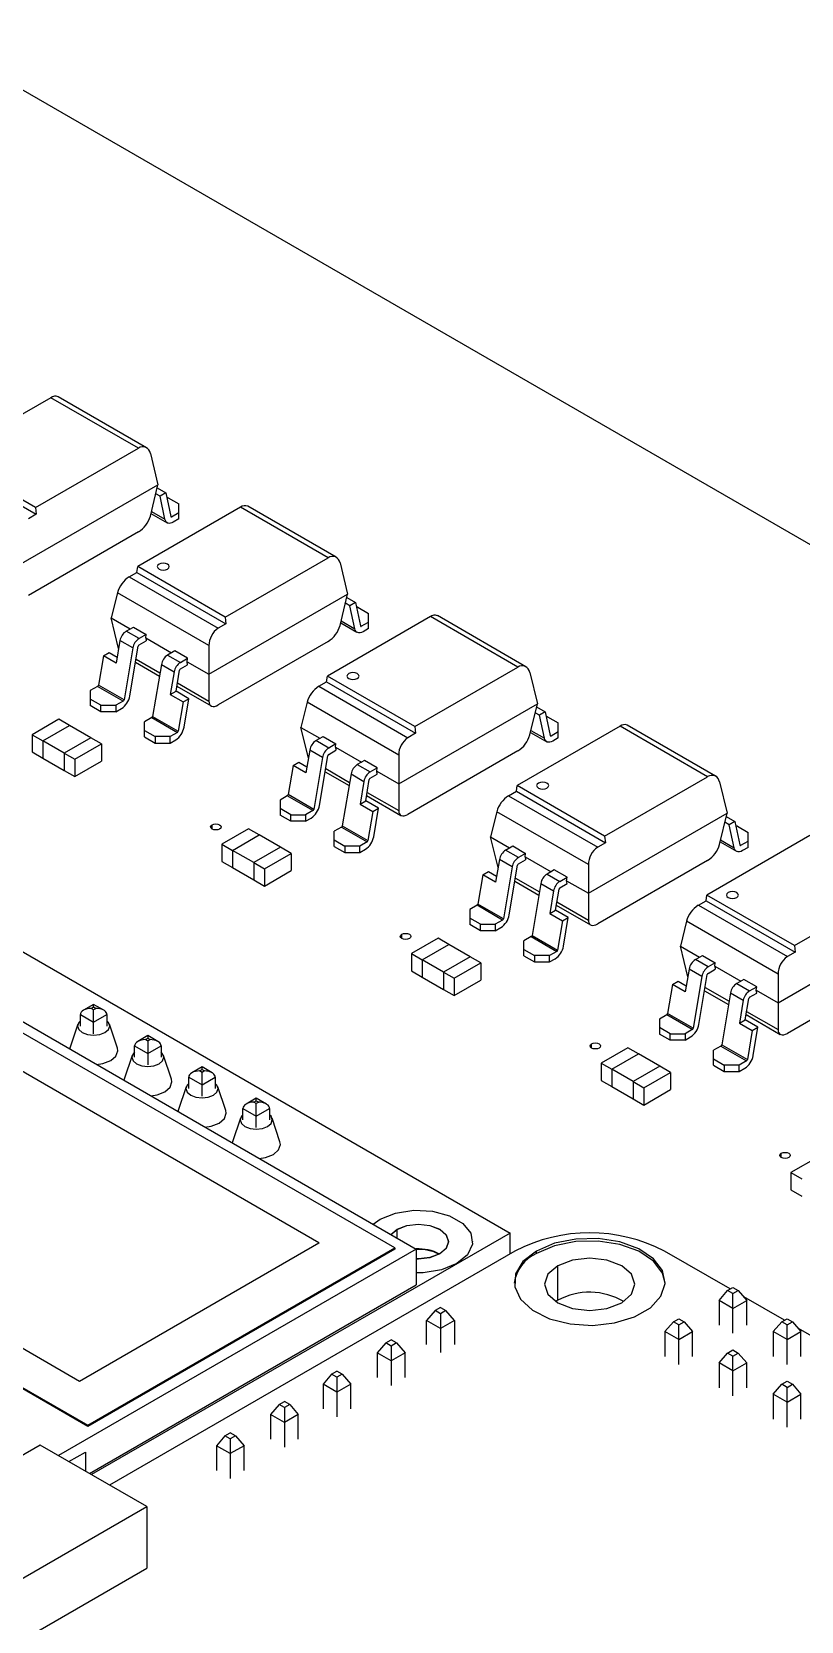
# Model space of a CAD drawing. Header units: millimetres. Extents: x 125 to 686, y 158 to 585.
# Drawn here: x 239.1 to 264.6, y 526.6 to 579.2 of the extents above; entities that cross this region are included whole.
import ezdxf

# ---------------------------------------------------------------- set-up
doc = ezdxf.new("R2010")
doc.units = ezdxf.units.MM

msp = doc.modelspace()

# ---------------------------------------------------------------- linework, layer by layer
at = {"color": 7, "linetype": 'Continuous', "lineweight": 25}
for p, q in [((265.551, 561.857), (235.446, 579.237)), ((239.735, 567.108), (236.322, 565.138)), ((242.636, 565.434), (239.735, 567.108)), ((242.9, 565.45), (239.971, 567.142)), ((239.223, 563.464), (242.636, 565.434)), ((236.297, 564.948), (239.248, 563.245)), ((239.223, 563.464), (236.322, 565.138)), ((243.029, 565.26), (243.281, 564.223)), ((238.685, 561.57), (243.281, 564.223)), ((243.029, 563.187), (243.281, 564.223)), ((243.355, 563.842), (243.209, 563.926)), ((243.255, 564.116), (243.543, 563.95)), ((243.543, 563.95), (243.355, 563.842)), ((243.514, 563.08), (243.355, 563.842)), ((243.543, 563.95), (243.705, 563.171)), ((243.62, 563.79), (243.576, 563.79)), ((243.62, 563.79), (243.974, 563.586)), ((239.248, 563.245), (238.992, 563.098)), ((239.223, 563.464), (239.248, 563.245)), ((246.021, 563.48), (242.609, 561.509)), ((243.05, 563.274), (243.59, 562.962)), ((243.066, 563.339), (243.514, 563.08)), ((243.704, 563.178), (243.733, 563.161)), ((243.733, 563.161), (243.974, 563.3)), ((243.974, 563.088), (243.974, 563.586)), ((248.922, 561.805), (246.021, 563.48)), ((249.187, 561.821), (246.257, 563.513)), ((242.636, 562.658), (238.992, 560.554)), ((243.974, 563.088), (243.79, 562.982)), ((245.509, 559.835), (248.922, 561.805)), ((249.315, 561.631), (249.567, 560.594)), ((242.328, 561.172), (242.584, 561.32)), ((242.328, 561.172), (245.278, 559.469)), ((242.584, 561.32), (242.609, 561.509)), ((242.584, 561.32), (245.534, 559.616)), ((245.509, 559.835), (242.609, 561.509)), ((241.935, 560.643), (241.732, 559.811)), ((244.971, 558.89), (241.935, 560.643)), ((244.971, 557.941), (249.567, 560.594)), ((249.315, 559.558), (249.567, 560.594)), ((249.641, 560.213), (249.495, 560.297)), ((249.541, 560.487), (249.829, 560.321)), ((249.829, 560.321), (249.641, 560.213)), ((249.8, 559.451), (249.641, 560.213)), ((249.829, 560.321), (249.992, 559.542)), ((249.907, 560.161), (249.862, 560.161)), ((249.907, 560.161), (250.26, 559.957)), ((241.732, 559.811), (242.362, 559.447)), ((241.978, 558.8), (241.732, 559.811)), ((242.229, 559.371), (242.467, 559.508)), ((242.467, 559.508), (242.891, 559.263)), ((245.534, 559.616), (245.278, 559.469)), ((245.509, 559.835), (245.534, 559.616)), ((252.307, 559.851), (248.895, 557.88)), ((249.336, 559.645), (249.876, 559.333)), ((249.352, 559.71), (249.8, 559.451)), ((249.99, 559.549), (250.019, 559.532)), ((250.019, 559.532), (250.26, 559.671)), ((250.26, 559.459), (250.26, 559.957)), ((255.208, 558.176), (252.307, 559.851)), ((255.473, 558.192), (252.543, 559.884)), ((242.022, 559.058), (241.895, 558.305)), ((242.446, 558.813), (242.022, 559.058)), ((242.653, 559.126), (242.229, 559.371)), ((242.891, 559.263), (242.653, 559.126)), ((242.653, 558.913), (242.891, 559.051)), ((242.878, 559.149), (242.891, 559.263)), ((242.878, 559.149), (243.734, 558.655)), ((242.878, 559.149), (242.891, 559.051)), ((248.922, 559.029), (245.278, 556.925)), ((250.26, 559.459), (250.076, 559.353)), ((241.471, 558.55), (241.308, 557.583)), ((241.471, 558.55), (241.659, 558.658)), ((241.895, 558.305), (241.471, 558.55)), ((241.659, 558.658), (241.928, 558.503)), ((242.446, 558.813), (242.157, 557.093)), ((242.348, 557.223), (242.626, 558.872)), ((242.554, 558.445), (243.347, 557.988)), ((243.838, 558.716), (243.601, 558.579)), ((243.601, 558.579), (244.025, 558.334)), ((244.263, 558.471), (243.838, 558.716)), ((244.025, 558.334), (244.263, 558.471)), ((244.25, 558.357), (244.263, 558.471)), ((244.971, 558.89), (244.971, 557.05)), ((242.536, 558.339), (243.329, 557.882)), ((243.393, 558.266), (243.104, 556.546)), ((243.393, 558.266), (243.818, 558.021)), ((243.818, 558.021), (243.691, 557.268)), ((243.879, 557.376), (243.997, 558.08)), ((244.025, 558.122), (244.263, 558.259)), ((244.25, 558.357), (244.971, 557.941)), ((244.263, 558.259), (244.25, 558.357)), ((251.795, 556.206), (255.208, 558.176)), ((255.601, 558.002), (255.853, 556.965)), ((241.28, 557.541), (241.039, 557.402)), ((241.039, 557.402), (241.039, 556.904)), ((242.129, 557.051), (241.28, 557.541)), ((242.157, 557.093), (241.308, 557.583)), ((243.908, 557.547), (245.043, 556.892)), ((243.926, 557.653), (244.971, 557.05)), ((248.614, 557.543), (248.87, 557.691)), ((248.614, 557.543), (251.565, 555.84)), ((248.87, 557.691), (248.895, 557.88)), ((248.87, 557.691), (251.82, 555.987)), ((251.795, 556.206), (248.895, 557.88)), ((241.393, 556.912), (241.039, 557.116)), ((241.393, 556.7), (241.039, 556.904)), ((241.393, 556.912), (241.888, 556.912)), ((241.393, 556.7), (241.393, 556.912)), ((242.129, 557.051), (241.888, 556.912)), ((241.888, 556.912), (241.888, 556.7)), ((243.691, 557.268), (243.879, 557.376)), ((243.691, 557.268), (244.115, 557.023)), ((244.303, 557.132), (243.879, 557.376)), ((244.115, 557.023), (243.953, 556.056)), ((244.115, 557.023), (244.303, 557.132)), ((244.144, 556.187), (244.303, 557.132)), ((248.221, 557.014), (248.019, 556.182)), ((251.257, 555.262), (248.221, 557.014)), ((251.257, 554.312), (255.853, 556.965)), ((255.601, 555.929), (255.853, 556.965)), ((255.827, 556.859), (256.115, 556.692)), ((239.997, 556.449), (239.113, 555.939)), ((240.35, 556.245), (239.997, 556.449)), ((241.888, 556.7), (241.393, 556.7)), ((241.888, 556.7), (242.072, 556.806)), ((243.076, 556.504), (242.836, 556.365)), ((242.836, 555.867), (242.836, 556.365)), ((243.076, 556.504), (243.925, 556.014)), ((243.104, 556.546), (243.953, 556.056)), ((255.927, 556.584), (255.781, 556.668)), ((256.115, 556.692), (255.927, 556.584)), ((256.086, 555.822), (255.927, 556.584)), ((256.115, 556.692), (256.278, 555.913)), ((256.193, 556.532), (256.148, 556.532)), ((256.193, 556.532), (256.546, 556.328)), ((256.546, 555.83), (256.546, 556.328)), ((239.113, 555.939), (239.466, 555.734)), ((239.113, 555.939), (239.113, 555.367)), ((239.466, 555.734), (240.35, 556.245)), ((239.467, 555.734), (240.349, 556.243)), ((241.057, 555.836), (240.173, 555.326)), ((241.056, 555.836), (240.349, 556.243)), ((240.35, 556.245), (240.35, 556.243)), ((241.411, 555.632), (241.057, 555.836)), ((242.836, 556.079), (243.189, 555.875)), ((242.836, 555.867), (243.189, 555.663)), ((243.684, 555.875), (243.189, 555.875)), ((243.189, 555.875), (243.189, 555.663)), ((243.925, 556.014), (243.684, 555.875)), ((243.684, 555.663), (243.684, 555.875)), ((248.019, 556.182), (248.648, 555.818)), ((248.265, 555.171), (248.019, 556.182)), ((248.515, 555.742), (248.753, 555.879)), ((248.753, 555.879), (249.177, 555.634)), ((251.82, 555.987), (251.565, 555.84)), ((251.795, 556.206), (251.82, 555.987)), ((258.594, 556.222), (255.181, 554.251)), ((255.622, 556.016), (256.163, 555.704)), ((255.638, 556.081), (256.086, 555.822)), ((256.276, 555.92), (256.305, 555.903)), ((256.305, 555.903), (256.546, 556.043)), ((256.546, 555.83), (256.363, 555.724)), ((261.494, 554.547), (258.594, 556.222)), ((261.759, 554.563), (258.829, 556.255)), ((239.113, 555.367), (239.466, 555.163)), ((239.466, 555.734), (239.466, 555.163)), ((239.467, 555.734), (239.467, 555.163)), ((240.173, 555.326), (239.467, 555.734)), ((240.173, 555.326), (240.527, 555.122)), ((240.173, 555.326), (240.173, 554.755)), ((240.527, 555.122), (241.411, 555.632)), ((241.411, 555.632), (241.411, 555.061)), ((243.189, 555.663), (243.684, 555.663)), ((243.684, 555.663), (243.868, 555.769)), ((248.308, 555.429), (248.181, 554.676)), ((248.732, 555.184), (248.308, 555.429)), ((248.94, 555.497), (248.515, 555.742)), ((249.177, 555.634), (248.94, 555.497)), ((248.94, 555.284), (249.177, 555.422)), ((249.164, 555.52), (249.177, 555.634)), ((249.164, 555.52), (250.02, 555.026)), ((249.164, 555.52), (249.177, 555.422)), ((255.208, 555.4), (251.565, 553.296)), ((239.466, 555.163), (239.467, 555.163)), ((239.467, 555.163), (240.173, 554.755)), ((240.173, 554.755), (240.527, 554.551)), ((240.527, 555.122), (240.527, 554.551)), ((240.527, 554.551), (241.411, 555.061)), ((247.757, 554.921), (247.594, 553.954)), ((247.757, 554.921), (247.945, 555.029)), ((248.181, 554.676), (247.757, 554.921)), ((247.945, 555.029), (248.214, 554.874)), ((248.732, 555.184), (248.443, 553.464)), ((248.635, 553.594), (248.912, 555.243)), ((248.84, 554.816), (249.633, 554.359)), ((250.125, 555.087), (249.887, 554.95)), ((249.887, 554.95), (250.311, 554.705)), ((250.549, 554.842), (250.125, 555.087)), ((250.311, 554.705), (250.549, 554.842)), ((250.536, 554.728), (250.549, 554.842)), ((251.257, 555.262), (251.257, 553.421)), ((248.822, 554.71), (249.615, 554.253)), ((249.68, 554.637), (249.39, 552.917)), ((249.68, 554.637), (250.104, 554.392)), ((250.104, 554.392), (249.977, 553.639)), ((250.165, 553.748), (250.284, 554.451)), ((250.311, 554.493), (250.549, 554.63)), ((250.536, 554.728), (251.257, 554.312)), ((250.549, 554.63), (250.536, 554.728)), ((255.156, 554.062), (255.181, 554.251)), ((258.082, 552.577), (255.181, 554.251)), ((258.082, 552.577), (261.494, 554.547)), ((261.887, 554.373), (262.14, 553.336)), ((247.567, 553.912), (247.326, 553.773)), ((247.326, 553.773), (247.326, 553.275)), ((248.415, 553.422), (247.567, 553.912)), ((248.443, 553.464), (247.594, 553.954)), ((249.977, 553.639), (250.165, 553.748)), ((250.59, 553.503), (250.165, 553.748)), ((250.194, 553.918), (251.329, 553.263)), ((250.212, 554.024), (251.257, 553.421)), ((254.9, 553.914), (255.156, 554.062)), ((254.9, 553.914), (257.851, 552.211)), ((255.156, 554.062), (258.106, 552.358)), ((247.679, 553.283), (247.326, 553.487)), ((247.679, 553.071), (247.326, 553.275)), ((247.679, 553.283), (248.174, 553.283)), ((247.679, 553.071), (247.679, 553.283)), ((248.415, 553.422), (248.174, 553.283)), ((248.174, 553.283), (248.174, 553.071)), ((248.174, 553.071), (248.358, 553.177)), ((249.977, 553.639), (250.402, 553.394)), ((250.402, 553.394), (250.239, 552.427)), ((250.402, 553.394), (250.59, 553.503)), ((250.431, 552.558), (250.59, 553.503)), ((254.507, 553.385), (254.305, 552.553)), ((257.543, 551.633), (254.507, 553.385)), ((257.543, 550.683), (262.14, 553.336)), ((261.887, 552.3), (262.14, 553.336)), ((262.114, 553.23), (262.401, 553.063)), ((245.077, 552.81), (245.077, 552.952)), ((246.283, 552.82), (245.399, 552.31)), ((246.636, 552.616), (246.283, 552.82)), ((248.174, 553.071), (247.679, 553.071)), ((249.363, 552.875), (249.122, 552.736)), ((249.122, 552.238), (249.122, 552.736)), ((249.363, 552.875), (250.211, 552.385)), ((249.39, 552.917), (250.239, 552.427)), ((262.213, 552.955), (262.067, 553.039)), ((262.401, 553.063), (262.213, 552.955)), ((262.372, 552.193), (262.213, 552.955)), ((262.401, 553.063), (262.564, 552.284)), ((262.479, 552.903), (262.435, 552.903)), ((262.479, 552.903), (262.833, 552.699)), ((262.833, 552.201), (262.833, 552.699)), ((245.399, 552.31), (245.399, 551.738)), ((245.399, 552.31), (245.752, 552.105)), ((245.752, 552.105), (246.636, 552.616)), ((245.753, 552.105), (246.636, 552.615)), ((247.343, 552.208), (246.459, 551.697)), ((246.636, 552.616), (246.636, 552.614)), ((247.342, 552.207), (246.636, 552.615)), ((247.697, 552.003), (247.343, 552.208)), ((249.122, 552.45), (249.475, 552.246)), ((249.122, 552.238), (249.475, 552.034)), ((249.475, 552.246), (249.475, 552.034)), ((249.97, 552.246), (249.475, 552.246)), ((250.211, 552.385), (249.97, 552.246)), ((249.97, 552.034), (249.97, 552.246)), ((249.97, 552.034), (250.154, 552.14)), ((254.305, 552.553), (254.934, 552.189)), ((254.551, 551.542), (254.305, 552.553)), ((254.801, 552.113), (255.039, 552.25)), ((255.226, 551.868), (254.801, 552.113)), ((255.039, 552.25), (255.463, 552.005)), ((258.106, 552.358), (257.851, 552.211)), ((258.082, 552.577), (258.106, 552.358)), ((264.88, 552.593), (261.467, 550.623)), ((261.909, 552.387), (262.449, 552.075)), ((261.924, 552.452), (262.372, 552.193)), ((262.562, 552.291), (262.592, 552.275)), ((262.592, 552.275), (262.833, 552.414)), ((262.833, 552.201), (262.649, 552.095)), ((245.399, 551.738), (245.752, 551.534)), ((245.752, 552.105), (245.752, 551.534)), ((246.459, 551.697), (245.753, 552.105)), ((245.753, 552.105), (245.753, 551.534)), ((246.459, 551.697), (246.459, 551.126)), ((246.459, 551.697), (246.813, 551.493)), ((246.813, 551.493), (247.697, 552.003)), ((247.697, 552.003), (247.697, 551.432)), ((249.475, 552.034), (249.97, 552.034)), ((254.594, 551.8), (254.467, 551.047)), ((255.018, 551.555), (254.594, 551.8)), ((254.921, 549.965), (255.198, 551.614)), ((255.463, 552.005), (255.226, 551.868)), ((255.226, 551.656), (255.463, 551.793)), ((255.45, 551.891), (255.463, 552.005)), ((255.45, 551.891), (256.306, 551.397)), ((255.45, 551.891), (255.463, 551.793)), ((257.543, 551.633), (257.543, 549.792)), ((261.494, 551.771), (257.851, 549.667)), ((245.752, 551.534), (245.753, 551.534)), ((245.753, 551.534), (246.459, 551.127)), ((246.459, 551.126), (246.813, 550.922)), ((246.813, 551.493), (246.813, 550.922)), ((246.813, 550.922), (247.697, 551.432)), ((254.043, 551.292), (253.88, 550.325)), ((254.043, 551.292), (254.231, 551.4)), ((254.467, 551.047), (254.043, 551.292)), ((254.231, 551.4), (254.501, 551.245)), ((255.018, 551.555), (254.729, 549.835)), ((255.108, 551.081), (255.901, 550.624)), ((255.126, 551.187), (255.919, 550.73)), ((256.411, 551.458), (256.173, 551.321)), ((256.173, 551.321), (256.597, 551.076)), ((256.835, 551.213), (256.411, 551.458)), ((256.597, 551.076), (256.835, 551.213)), ((256.822, 551.099), (256.835, 551.213)), ((256.822, 551.099), (257.543, 550.683)), ((256.835, 551.001), (256.822, 551.099)), ((255.966, 551.008), (255.676, 549.288)), ((255.966, 551.008), (256.39, 550.763)), ((256.39, 550.763), (256.263, 550.01)), ((256.451, 550.119), (256.57, 550.822)), ((256.597, 550.864), (256.835, 551.001)), ((261.442, 550.433), (261.467, 550.623)), ((264.368, 548.948), (261.467, 550.623)), ((264.368, 548.948), (267.781, 550.918)), ((236.073, 550.319), (254.952, 539.42)), ((253.853, 550.283), (253.612, 550.144)), ((253.612, 550.144), (253.612, 549.646)), ((254.701, 549.793), (253.853, 550.283)), ((254.729, 549.835), (253.88, 550.325)), ((256.263, 550.01), (256.451, 550.119)), ((256.263, 550.01), (256.688, 549.765)), ((256.876, 549.874), (256.451, 550.119)), ((256.48, 550.29), (257.615, 549.634)), ((256.498, 550.396), (257.543, 549.792)), ((261.187, 550.285), (261.442, 550.433)), ((261.187, 550.285), (264.137, 548.582)), ((261.442, 550.433), (264.393, 548.73)), ((233.103, 549.706), (251.841, 538.889)), ((253.965, 549.654), (253.612, 549.858)), ((253.965, 549.442), (253.612, 549.646)), ((253.965, 549.442), (253.965, 549.654)), ((253.965, 549.654), (254.46, 549.654)), ((254.701, 549.793), (254.46, 549.654)), ((254.46, 549.654), (254.46, 549.442)), ((254.46, 549.442), (254.644, 549.548)), ((256.688, 549.765), (256.525, 548.798)), ((256.688, 549.765), (256.876, 549.874)), ((256.717, 548.929), (256.876, 549.874)), ((260.794, 549.756), (260.591, 548.924)), ((263.83, 548.004), (260.794, 549.756)), ((263.83, 547.054), (268.426, 549.707)), ((251.134, 538.93), (233.103, 549.339)), ((251.363, 549.181), (251.363, 549.323)), ((252.569, 549.191), (251.685, 548.681)), ((252.039, 548.477), (252.922, 548.987)), ((252.039, 548.476), (252.922, 548.986)), ((252.922, 548.987), (252.569, 549.191)), ((252.922, 548.987), (252.922, 548.985)), ((253.628, 548.578), (252.922, 548.986)), ((254.46, 549.442), (253.965, 549.442)), ((255.649, 549.246), (255.408, 549.107)), ((255.408, 548.609), (255.408, 549.107)), ((255.649, 549.246), (256.497, 548.756)), ((255.676, 549.288), (256.525, 548.798)), ((251.685, 548.681), (252.039, 548.477)), ((251.685, 548.681), (251.685, 548.109)), ((252.039, 548.477), (252.039, 547.905)), ((252.746, 548.068), (252.039, 548.476)), ((252.039, 548.476), (252.039, 547.905)), ((253.63, 548.579), (252.746, 548.068)), ((253.983, 548.374), (253.63, 548.579)), ((255.408, 548.821), (255.761, 548.617)), ((255.408, 548.609), (255.761, 548.405)), ((255.761, 548.617), (255.761, 548.405)), ((256.256, 548.617), (255.761, 548.617)), ((256.497, 548.756), (256.256, 548.617)), ((256.256, 548.405), (256.256, 548.617)), ((256.256, 548.405), (256.44, 548.511)), ((260.591, 548.924), (261.22, 548.56)), ((260.837, 547.913), (260.591, 548.924)), ((261.088, 548.484), (261.325, 548.621)), ((261.512, 548.239), (261.088, 548.484)), ((261.325, 548.621), (261.749, 548.376)), ((264.393, 548.73), (264.137, 548.582)), ((264.368, 548.948), (264.393, 548.73)), ((251.685, 548.109), (252.039, 547.905)), ((252.039, 547.905), (252.746, 547.498)), ((252.039, 547.905), (252.039, 547.905)), ((252.746, 548.068), (252.746, 547.497)), ((252.746, 548.068), (253.099, 547.864)), ((253.099, 547.864), (253.983, 548.374)), ((253.983, 548.374), (253.983, 547.803)), ((255.761, 548.405), (256.256, 548.405)), ((260.88, 548.171), (260.754, 547.418)), ((261.304, 547.926), (260.88, 548.171)), ((261.304, 547.926), (261.015, 546.206)), ((261.207, 546.337), (261.484, 547.985)), ((261.749, 548.376), (261.512, 548.239)), ((261.512, 548.027), (261.749, 548.164)), ((261.737, 548.262), (261.749, 548.376)), ((261.737, 548.262), (262.592, 547.769)), ((261.737, 548.262), (261.749, 548.164)), ((263.83, 548.004), (263.83, 546.163)), ((267.781, 548.142), (264.137, 546.039)), ((248.617, 539.093), (233.371, 547.894)), ((252.746, 547.497), (253.099, 547.293)), ((253.099, 547.864), (253.099, 547.293)), ((253.099, 547.293), (253.983, 547.803)), ((260.329, 547.663), (260.167, 546.696)), ((260.329, 547.663), (260.517, 547.771)), ((260.754, 547.418), (260.329, 547.663)), ((260.517, 547.771), (260.787, 547.616)), ((261.395, 547.453), (262.187, 546.995)), ((261.412, 547.559), (262.205, 547.101)), ((262.252, 547.379), (261.963, 545.659)), ((262.252, 547.379), (262.676, 547.134)), ((262.697, 547.829), (262.459, 547.692)), ((262.459, 547.692), (262.884, 547.447)), ((263.121, 547.584), (262.697, 547.829)), ((262.884, 547.447), (263.121, 547.584)), ((262.884, 547.235), (263.121, 547.372)), ((263.108, 547.471), (263.121, 547.584)), ((263.108, 547.471), (263.83, 547.054)), ((263.121, 547.372), (263.108, 547.471)), ((241.15, 547), (240.815, 546.807)), ((241.069, 546.868), (241.15, 546.915)), ((241.15, 546.821), (241.069, 546.868)), ((241.485, 546.807), (241.15, 547)), ((241.15, 546.915), (241.15, 547)), ((241.15, 546.915), (241.231, 546.868)), ((241.231, 546.868), (241.15, 546.821)), ((262.676, 547.134), (262.55, 546.381)), ((262.738, 546.49), (262.856, 547.193)), ((240.627, 546.34), (240.364, 545.553)), ((240.71, 546.66), (241.15, 546.406)), ((240.71, 546.282), (240.71, 546.66)), ((241.15, 546.028), (241.15, 546.821)), ((241.15, 546.406), (241.59, 546.66)), ((241.59, 546.66), (241.59, 546.282)), ((241.935, 545.553), (241.672, 546.34)), ((260.139, 546.654), (259.898, 546.515)), ((259.898, 546.515), (259.898, 546.017)), ((260.987, 546.164), (260.139, 546.654)), ((261.015, 546.206), (260.167, 546.696)), ((262.55, 546.381), (262.738, 546.49)), ((262.55, 546.381), (262.974, 546.136)), ((263.162, 546.245), (262.738, 546.49)), ((262.766, 546.661), (263.901, 546.005)), ((262.784, 546.767), (263.83, 546.163)), ((242.946, 545.964), (242.611, 545.77)), ((242.865, 545.831), (242.946, 545.878)), ((242.946, 545.784), (242.865, 545.831)), ((243.281, 545.77), (242.946, 545.964)), ((242.946, 545.964), (242.946, 545.878)), ((242.946, 545.878), (243.027, 545.831)), ((243.027, 545.831), (242.946, 545.784)), ((260.252, 546.025), (259.898, 546.229)), ((260.252, 545.813), (259.898, 546.017)), ((260.252, 545.813), (260.252, 546.025)), ((260.252, 546.025), (260.747, 546.025)), ((260.747, 545.813), (260.252, 545.813)), ((260.987, 546.164), (260.747, 546.025)), ((260.747, 546.025), (260.747, 545.813)), ((260.747, 545.813), (260.93, 545.919)), ((262.974, 546.136), (262.811, 545.169)), ((262.974, 546.136), (263.162, 546.245)), ((263.003, 545.3), (263.162, 546.245)), ((240.364, 545.553), (240.355, 545.52)), ((242.423, 545.303), (242.16, 544.516)), ((242.506, 545.624), (242.946, 545.369)), ((242.506, 545.245), (242.506, 545.624)), ((242.946, 545.784), (242.946, 544.991)), ((242.946, 545.369), (243.386, 545.624)), ((243.386, 545.624), (243.386, 545.245)), ((243.731, 544.516), (243.468, 545.303)), ((257.649, 545.552), (257.649, 545.695)), ((258.855, 545.562), (257.971, 545.052)), ((258.325, 544.848), (259.209, 545.358)), ((258.325, 544.847), (259.208, 545.357)), ((259.209, 545.358), (258.855, 545.562)), ((259.914, 544.949), (259.208, 545.357)), ((259.209, 545.358), (259.209, 545.356)), ((261.935, 545.617), (261.694, 545.478)), ((261.694, 544.98), (261.694, 545.478)), ((261.935, 545.617), (262.784, 545.127)), ((261.963, 545.659), (262.811, 545.169)), ((244.742, 544.927), (244.407, 544.733)), ((244.661, 544.794), (244.742, 544.841)), ((244.742, 544.747), (244.661, 544.794)), ((245.077, 544.733), (244.742, 544.927)), ((244.742, 544.841), (244.742, 544.927)), ((244.742, 544.841), (244.823, 544.794)), ((244.823, 544.794), (244.742, 544.747)), ((244.742, 543.954), (244.742, 544.747)), ((257.971, 545.052), (258.325, 544.848)), ((257.971, 545.052), (257.971, 544.48)), ((258.325, 544.848), (258.325, 544.276)), ((259.032, 544.439), (258.325, 544.847)), ((258.325, 544.847), (258.325, 544.276)), ((259.916, 544.95), (259.032, 544.439)), ((259.385, 544.235), (260.269, 544.746)), ((260.269, 544.746), (259.916, 544.95)), ((260.269, 544.746), (260.269, 544.174)), ((261.694, 545.192), (262.048, 544.988)), ((261.694, 544.98), (262.048, 544.776)), ((262.543, 544.988), (262.048, 544.988)), ((262.048, 544.988), (262.048, 544.776)), ((262.048, 544.776), (262.543, 544.776)), ((262.784, 545.127), (262.543, 544.988)), ((262.543, 544.776), (262.543, 544.988)), ((262.543, 544.776), (262.726, 544.882)), ((242.16, 544.516), (242.151, 544.483)), ((244.219, 544.266), (243.956, 543.479)), ((244.302, 544.587), (244.742, 544.333)), ((244.302, 544.208), (244.302, 544.587)), ((244.742, 544.333), (245.182, 544.587)), ((245.182, 544.587), (245.182, 544.208)), ((245.527, 543.479), (245.264, 544.266)), ((257.971, 544.48), (258.325, 544.276)), ((258.325, 544.276), (259.032, 543.869)), ((258.325, 544.276), (258.325, 544.276)), ((259.032, 544.439), (259.032, 543.868)), ((259.032, 544.439), (259.385, 544.235)), ((259.385, 544.235), (259.385, 543.664)), ((246.538, 543.89), (246.203, 543.697)), ((246.457, 543.757), (246.538, 543.804)), ((246.538, 543.711), (246.457, 543.757)), ((246.873, 543.697), (246.538, 543.89)), ((246.538, 543.804), (246.538, 543.89)), ((246.538, 543.804), (246.619, 543.757)), ((246.619, 543.757), (246.538, 543.711)), ((246.538, 542.917), (246.538, 543.711)), ((259.032, 543.868), (259.385, 543.664)), ((259.385, 543.664), (260.269, 544.174)), ((222.92, 543.461), (240.952, 533.052)), ((240.952, 533.011), (222.92, 543.42)), ((225.438, 543.314), (240.683, 534.513)), ((240.683, 534.505), (225.438, 543.306)), ((243.956, 543.479), (243.947, 543.446)), ((246.016, 543.229), (245.752, 542.442)), ((246.098, 543.55), (246.538, 543.296)), ((246.098, 543.171), (246.098, 543.55)), ((246.538, 543.296), (246.978, 543.55)), ((246.978, 543.55), (246.978, 543.171)), ((247.323, 542.442), (247.06, 543.229)), ((245.752, 542.442), (245.744, 542.409)), ((263.936, 541.923), (263.936, 542.066)), ((265.141, 541.933), (264.257, 541.423)), ((264.257, 541.423), (264.257, 540.851)), ((264.257, 541.423), (264.611, 541.219)), ((264.257, 540.851), (264.611, 540.647)), ((251.205, 539.256), (251.205, 539.55)), ((240.683, 534.513), (248.617, 539.093)), ((248.617, 539.085), (240.683, 534.505)), ((254.952, 539.42), (241.081, 531.412)), ((248.617, 539.093), (248.617, 539.085)), ((253.712, 539.134), (253.712, 539.142)), ((254.952, 538.732), (254.952, 539.42)), ((251.841, 538.889), (239.985, 532.045)), ((240.952, 533.052), (251.134, 538.93)), ((251.134, 538.889), (240.952, 533.011)), ((255.111, 538.824), (241.677, 531.068)), ((251.134, 538.93), (251.134, 538.889)), ((251.841, 538.889), (251.841, 537.705)), ((255.819, 538.742), (255.819, 538.824)), ((262.241, 537.566), (260.061, 538.824)), ((256.526, 537.191), (256.526, 538.334)), ((241.011, 531.453), (251.841, 537.705)), ((261.872, 537.19), (262.155, 537.516)), ((262.155, 537.516), (262.332, 537.618)), ((262.332, 537.414), (262.155, 537.516)), ((262.332, 537.618), (262.509, 537.516)), ((262.332, 537.414), (262.509, 537.516)), ((262.332, 536.1), (262.332, 537.414)), ((262.509, 537.516), (262.792, 537.19)), ((252.467, 536.851), (252.184, 536.524)), ((252.643, 536.953), (252.467, 536.851)), ((252.643, 536.748), (252.467, 536.851)), ((252.643, 536.953), (252.82, 536.851)), ((252.82, 536.851), (252.643, 536.748)), ((253.103, 536.524), (252.82, 536.851)), ((256.526, 537.191), (256.46, 537.15)), ((262.332, 536.924), (261.872, 537.19)), ((261.872, 537.19), (261.872, 536.365)), ((262.332, 536.924), (262.792, 537.19)), ((264.037, 536.529), (262.691, 537.306)), ((262.792, 536.365), (262.792, 537.19)), ((252.643, 536.259), (252.184, 536.524)), ((252.184, 535.721), (252.184, 536.524)), ((252.643, 536.748), (252.643, 535.456)), ((253.103, 536.524), (252.643, 536.259)), ((253.103, 536.524), (253.103, 535.721)), ((260.076, 536.153), (260.359, 536.48)), ((260.359, 536.48), (260.536, 536.582)), ((260.536, 536.378), (260.359, 536.48)), ((260.536, 536.582), (260.713, 536.48)), ((260.536, 536.378), (260.713, 536.48)), ((260.536, 535.063), (260.536, 536.378)), ((260.713, 536.48), (260.996, 536.153)), ((263.668, 536.153), (263.951, 536.48)), ((263.951, 536.48), (264.128, 536.582)), ((264.128, 536.378), (263.951, 536.48)), ((264.128, 536.582), (264.305, 536.48)), ((264.128, 536.378), (264.305, 536.48)), ((264.128, 535.063), (264.128, 536.378)), ((264.305, 536.48), (264.588, 536.153)), ((250.832, 535.778), (251.008, 535.88)), ((251.185, 535.778), (251.008, 535.88)), ((260.536, 535.888), (260.076, 536.153)), ((260.076, 536.153), (260.076, 535.329)), ((260.536, 535.888), (260.996, 536.153)), ((260.996, 535.329), (260.996, 536.153)), ((264.128, 535.888), (263.668, 536.153)), ((263.668, 536.153), (263.668, 535.329)), ((264.128, 535.888), (264.588, 536.153)), ((265.833, 535.492), (264.487, 536.269)), ((264.588, 535.329), (264.588, 536.153)), ((250.832, 535.778), (250.549, 535.451)), ((251.008, 535.186), (250.549, 535.451)), ((250.549, 535.451), (250.549, 534.63)), ((251.008, 535.676), (250.832, 535.778)), ((251.185, 535.778), (251.008, 535.676)), ((251.008, 535.676), (251.008, 534.365)), ((251.468, 535.451), (251.008, 535.186)), ((251.185, 535.778), (251.468, 535.451)), ((251.468, 534.63), (251.468, 535.451)), ((261.872, 535.116), (262.155, 535.443)), ((262.155, 535.443), (262.332, 535.545)), ((262.332, 535.341), (262.155, 535.443)), ((262.332, 535.545), (262.509, 535.443)), ((262.332, 535.341), (262.509, 535.443)), ((262.332, 534.026), (262.332, 535.341)), ((262.509, 535.443), (262.792, 535.116)), ((249.035, 534.741), (248.753, 534.414)), ((249.035, 534.741), (249.212, 534.843)), ((249.212, 534.639), (249.035, 534.741)), ((249.389, 534.741), (249.212, 534.843)), ((249.389, 534.741), (249.212, 534.639)), ((249.389, 534.741), (249.672, 534.414)), ((262.332, 534.851), (261.872, 535.116)), ((261.872, 535.116), (261.872, 534.292)), ((262.332, 534.851), (262.792, 535.116)), ((262.792, 534.292), (262.792, 535.116)), ((240.683, 534.513), (240.683, 534.505)), ((249.212, 534.149), (248.753, 534.414)), ((248.753, 534.414), (248.753, 533.593)), ((249.212, 534.639), (249.212, 533.328)), ((249.672, 534.414), (249.212, 534.149)), ((249.672, 533.593), (249.672, 534.414)), ((263.668, 534.079), (263.951, 534.406)), ((263.951, 534.406), (264.128, 534.508)), ((264.128, 534.304), (263.951, 534.406)), ((264.128, 534.508), (264.305, 534.406)), ((264.128, 534.304), (264.305, 534.406)), ((264.128, 532.99), (264.128, 534.304)), ((264.305, 534.406), (264.588, 534.079)), ((247.296, 533.737), (247.013, 533.41)), ((247.296, 533.737), (247.473, 533.839)), ((247.473, 533.635), (247.296, 533.737)), ((247.65, 533.737), (247.473, 533.839)), ((247.65, 533.737), (247.473, 533.635)), ((247.65, 533.737), (247.932, 533.41)), ((264.128, 533.814), (263.668, 534.079)), ((263.668, 534.079), (263.668, 533.255)), ((264.128, 533.814), (264.588, 534.079)), ((264.588, 533.255), (264.588, 534.079)), ((247.473, 533.145), (247.013, 533.41)), ((247.013, 533.41), (247.013, 532.589)), ((247.473, 533.635), (247.473, 532.324)), ((247.932, 533.41), (247.473, 533.145)), ((247.932, 532.589), (247.932, 533.41)), ((240.952, 533.011), (240.952, 533.052)), ((245.5, 532.7), (245.217, 532.373)), ((245.5, 532.7), (245.677, 532.802)), ((245.677, 532.598), (245.5, 532.7)), ((245.854, 532.7), (245.677, 532.802)), ((245.854, 532.7), (245.677, 532.598)), ((245.854, 532.7), (246.136, 532.373)), ((239.378, 532.395), (233.721, 529.13)), ((242.914, 530.354), (239.378, 532.395)), ((240.332, 531.845), (240.881, 532.162)), ((240.881, 532.162), (240.881, 531.528)), ((245.677, 532.108), (245.217, 532.373)), ((245.217, 532.373), (245.217, 531.552)), ((245.677, 532.598), (245.677, 531.287)), ((246.136, 532.373), (245.677, 532.108)), ((246.136, 531.552), (246.136, 532.373)), ((237.257, 527.089), (242.914, 530.354)), ((242.914, 530.354), (242.914, 528.313)), ((237.257, 525.047), (242.914, 528.313))]:
    msp.add_line(p, q, dxfattribs=at)
at = {"color": 7, "linetype": 'Continuous', "lineweight": 25, "flags": 128}
for points in [[(243.79, 562.982), (243.742, 562.959), (243.696, 562.946), (243.652, 562.944), (243.612, 562.952), (243.578, 562.97), (243.549, 562.998), (243.528, 563.035), (243.514, 563.08)], [(243.705, 563.171), (243.707, 563.167), (243.709, 563.163), (243.712, 563.16), (243.715, 563.158), (243.719, 563.158), (243.724, 563.158), (243.728, 563.159), (243.733, 563.161)], [(243.316, 561.591), (243.272, 561.554), (243.257, 561.509), (243.272, 561.465), (243.316, 561.428), (243.38, 561.403), (243.457, 561.394), (243.534, 561.403), (243.598, 561.428), (243.642, 561.465), (243.657, 561.509), (243.642, 561.554), (243.598, 561.591), (243.534, 561.616), (243.457, 561.625), (243.38, 561.616), (243.316, 561.591)], [(243.316, 561.591), (243.272, 561.554), (243.257, 561.509), (243.272, 561.465), (243.316, 561.428), (243.38, 561.403), (243.457, 561.394), (243.534, 561.403), (243.598, 561.428), (243.642, 561.465), (243.657, 561.509), (243.642, 561.554), (243.598, 561.591), (243.534, 561.616), (243.457, 561.625), (243.38, 561.616), (243.316, 561.591)], [(249.992, 559.542), (249.993, 559.538), (249.995, 559.534), (249.998, 559.531), (250.001, 559.529), (250.005, 559.529), (250.01, 559.529), (250.014, 559.53), (250.019, 559.532)], [(250.076, 559.353), (250.029, 559.33), (249.982, 559.317), (249.938, 559.315), (249.899, 559.323), (249.864, 559.341), (249.835, 559.369), (249.814, 559.406), (249.8, 559.451)], [(249.602, 557.962), (249.558, 557.925), (249.543, 557.88), (249.558, 557.836), (249.602, 557.799), (249.667, 557.774), (249.743, 557.765), (249.82, 557.774), (249.885, 557.799), (249.928, 557.836), (249.943, 557.88), (249.928, 557.925), (249.885, 557.962), (249.82, 557.987), (249.743, 557.996), (249.667, 557.987), (249.602, 557.962)], [(249.602, 557.962), (249.558, 557.925), (249.543, 557.88), (249.558, 557.836), (249.602, 557.799), (249.667, 557.774), (249.743, 557.765), (249.82, 557.774), (249.885, 557.799), (249.928, 557.836), (249.943, 557.88), (249.928, 557.925), (249.885, 557.962), (249.82, 557.987), (249.743, 557.996), (249.667, 557.987), (249.602, 557.962)], [(244.971, 557.05), (244.977, 556.992), (244.994, 556.944), (245.021, 556.908), (245.059, 556.885), (245.105, 556.874), (245.158, 556.878), (245.216, 556.895), (245.278, 556.925)], [(256.363, 555.724), (256.315, 555.701), (256.268, 555.688), (256.225, 555.686), (256.185, 555.694), (256.15, 555.712), (256.122, 555.741), (256.1, 555.778), (256.086, 555.822)], [(256.278, 555.913), (256.279, 555.909), (256.281, 555.905), (256.284, 555.902), (256.288, 555.9), (256.292, 555.9), (256.296, 555.9), (256.301, 555.901), (256.305, 555.903)], [(255.888, 554.333), (255.845, 554.296), (255.829, 554.251), (255.845, 554.207), (255.888, 554.17), (255.953, 554.145), (256.029, 554.136), (256.106, 554.145), (256.171, 554.17), (256.214, 554.207), (256.229, 554.251), (256.214, 554.296), (256.171, 554.333), (256.106, 554.358), (256.029, 554.367), (255.953, 554.358), (255.888, 554.333)], [(255.888, 554.333), (255.845, 554.296), (255.829, 554.251), (255.845, 554.207), (255.888, 554.17), (255.953, 554.145), (256.029, 554.136), (256.106, 554.145), (256.171, 554.17), (256.214, 554.207), (256.229, 554.251), (256.214, 554.296), (256.171, 554.333), (256.106, 554.358), (256.029, 554.367), (255.953, 554.358), (255.888, 554.333)], [(251.257, 553.421), (251.263, 553.363), (251.28, 553.315), (251.307, 553.279), (251.345, 553.256), (251.391, 553.245), (251.444, 553.249), (251.502, 553.266), (251.565, 553.296)], [(245.077, 552.952), (245.134, 552.974), (245.201, 552.982), (245.268, 552.974), (245.325, 552.952), (245.362, 552.92), (245.376, 552.881), (245.362, 552.842), (245.325, 552.81), (245.268, 552.788), (245.201, 552.78), (245.134, 552.788), (245.077, 552.81), (245.039, 552.842), (245.026, 552.881), (245.039, 552.92), (245.077, 552.952)], [(262.649, 552.095), (262.601, 552.072), (262.554, 552.059), (262.511, 552.057), (262.471, 552.065), (262.436, 552.083), (262.408, 552.112), (262.386, 552.149), (262.372, 552.193)], [(262.564, 552.284), (262.565, 552.28), (262.568, 552.276), (262.57, 552.273), (262.574, 552.272), (262.578, 552.271), (262.582, 552.271), (262.587, 552.272), (262.592, 552.275)], [(262.174, 550.704), (262.131, 550.667), (262.116, 550.623), (262.131, 550.578), (262.174, 550.541), (262.239, 550.516), (262.316, 550.507), (262.392, 550.516), (262.457, 550.541), (262.5, 550.578), (262.516, 550.623), (262.5, 550.667), (262.457, 550.704), (262.392, 550.729), (262.316, 550.738), (262.239, 550.729), (262.174, 550.704)], [(262.174, 550.704), (262.131, 550.667), (262.116, 550.623), (262.131, 550.578), (262.174, 550.541), (262.239, 550.516), (262.316, 550.507), (262.392, 550.516), (262.457, 550.541), (262.5, 550.578), (262.516, 550.623), (262.5, 550.667), (262.457, 550.704), (262.392, 550.729), (262.316, 550.738), (262.239, 550.729), (262.174, 550.704)], [(257.543, 549.792), (257.549, 549.734), (257.566, 549.687), (257.594, 549.65), (257.631, 549.627), (257.677, 549.616), (257.73, 549.62), (257.789, 549.637), (257.851, 549.667)], [(251.363, 549.323), (251.42, 549.345), (251.487, 549.353), (251.554, 549.345), (251.611, 549.323), (251.649, 549.291), (251.662, 549.252), (251.649, 549.213), (251.611, 549.181), (251.554, 549.159), (251.487, 549.151), (251.42, 549.159), (251.363, 549.181), (251.325, 549.213), (251.312, 549.252), (251.325, 549.291), (251.363, 549.323)], [(241.069, 546.868), (240.999, 546.864), (240.931, 546.852), (240.869, 546.833), (240.815, 546.807), (240.77, 546.776), (240.737, 546.74), (240.717, 546.701), (240.71, 546.66)], [(241.59, 546.66), (241.584, 546.696), (241.568, 546.731), (241.542, 546.764), (241.506, 546.794), (241.462, 546.819), (241.41, 546.84), (241.354, 546.855), (241.293, 546.865), (241.231, 546.868)], [(240.71, 546.454), (240.658, 546.399), (240.618, 546.282), (240.658, 546.164), (240.774, 546.065), (240.946, 545.998), (241.15, 545.975), (241.353, 545.998), (241.526, 546.065), (241.641, 546.164), (241.682, 546.282), (241.641, 546.399), (241.59, 546.454)], [(242.865, 545.831), (242.795, 545.827), (242.727, 545.815), (242.665, 545.796), (242.611, 545.77), (242.566, 545.739), (242.533, 545.703), (242.513, 545.664), (242.506, 545.624)], [(243.386, 545.624), (243.38, 545.66), (243.364, 545.694), (243.338, 545.727), (243.302, 545.757), (243.258, 545.782), (243.206, 545.803), (243.15, 545.818), (243.089, 545.828), (243.027, 545.831)], [(263.83, 546.163), (263.835, 546.105), (263.852, 546.058), (263.88, 546.021), (263.917, 545.998), (263.963, 545.988), (264.016, 545.991), (264.075, 546.008), (264.137, 546.039)], [(241.244, 545.007), (241.456, 545.038), (241.715, 545.139), (241.889, 545.288), (241.95, 545.465), (241.935, 545.553)], [(242.506, 545.417), (242.454, 545.362), (242.414, 545.245), (242.454, 545.127), (242.57, 545.028), (242.742, 544.961), (242.946, 544.938), (243.149, 544.961), (243.322, 545.028), (243.437, 545.127), (243.478, 545.245), (243.437, 545.362), (243.386, 545.417)], [(257.649, 545.695), (257.706, 545.716), (257.773, 545.724), (257.84, 545.716), (257.897, 545.695), (257.935, 545.662), (257.948, 545.623), (257.935, 545.584), (257.897, 545.552), (257.84, 545.53), (257.773, 545.522), (257.706, 545.53), (257.649, 545.552), (257.611, 545.584), (257.598, 545.623), (257.611, 545.662), (257.649, 545.695)], [(244.661, 544.794), (244.591, 544.79), (244.524, 544.778), (244.461, 544.759), (244.407, 544.733), (244.362, 544.702), (244.329, 544.666), (244.309, 544.627), (244.302, 544.587)], [(245.182, 544.587), (245.177, 544.623), (245.16, 544.658), (245.134, 544.69), (245.098, 544.72), (245.054, 544.746), (245.002, 544.766), (244.946, 544.782), (244.885, 544.791), (244.823, 544.794)], [(243.04, 543.97), (243.252, 544.002), (243.512, 544.102), (243.685, 544.252), (243.746, 544.428), (243.731, 544.516)], [(244.302, 544.381), (244.25, 544.326), (244.21, 544.208), (244.25, 544.09), (244.366, 543.991), (244.538, 543.924), (244.742, 543.901), (244.946, 543.924), (245.118, 543.991), (245.233, 544.09), (245.274, 544.208), (245.233, 544.326), (245.182, 544.381)], [(246.457, 543.757), (246.387, 543.753), (246.32, 543.742), (246.257, 543.722), (246.203, 543.697), (246.158, 543.665), (246.125, 543.629), (246.105, 543.59), (246.098, 543.55)], [(246.978, 543.55), (246.973, 543.586), (246.956, 543.621), (246.93, 543.654), (246.894, 543.683), (246.85, 543.709), (246.798, 543.73), (246.742, 543.745), (246.681, 543.754), (246.619, 543.757)], [(244.836, 542.933), (245.048, 542.965), (245.308, 543.065), (245.481, 543.215), (245.542, 543.391), (245.527, 543.479)], [(246.098, 543.344), (246.046, 543.289), (246.006, 543.171), (246.046, 543.054), (246.162, 542.954), (246.334, 542.887), (246.538, 542.864), (246.742, 542.887), (246.914, 542.954), (247.03, 543.054), (247.07, 543.171), (247.03, 543.289), (246.978, 543.344)], [(246.632, 541.896), (246.844, 541.928), (247.104, 542.028), (247.277, 542.178), (247.338, 542.355), (247.323, 542.442)], [(263.936, 542.066), (263.992, 542.088), (264.059, 542.095), (264.126, 542.088), (264.183, 542.066), (264.221, 542.033), (264.234, 541.994), (264.221, 541.956), (264.183, 541.923), (264.126, 541.901), (264.059, 541.893), (263.992, 541.901), (263.936, 541.923), (263.898, 541.956), (263.884, 541.994), (263.898, 542.033), (263.936, 542.066)], [(250.41, 539.715), (250.639, 539.877), (251.151, 540.084), (251.755, 540.177), (252.378, 540.146), (252.944, 539.993), (253.386, 539.738), (253.65, 539.411), (253.705, 539.051), (253.543, 538.703), (253.185, 538.407), (252.672, 538.2), (252.069, 538.107), (251.841, 538.104)], [(250.998, 539.376), (251.205, 539.55), (251.529, 539.675), (251.912, 539.719), (252.294, 539.675), (252.619, 539.55), (252.836, 539.363), (252.912, 539.142), (252.836, 538.921), (252.619, 538.734), (252.294, 538.609), (251.912, 538.565), (251.841, 538.566)], [(251.002, 539.373), (251.205, 539.542), (251.529, 539.667), (251.912, 539.711), (252.294, 539.667), (252.619, 539.542), (252.836, 539.355), (252.912, 539.134), (252.836, 538.913), (252.619, 538.726), (252.294, 538.6), (251.912, 538.557), (251.841, 538.558)], [(255.819, 538.824), (255.376, 538.478), (255.13, 538.072), (255.102, 537.642), (255.295, 537.226), (255.691, 536.862), (256.256, 536.582), (256.939, 536.41), (257.68, 536.361), (258.412, 536.441), (259.071, 536.642), (259.598, 536.947), (259.946, 537.327), (260.085, 537.75), (260.001, 538.177), (259.703, 538.571), (259.217, 538.897), (258.586, 539.126), (257.866, 539.238), (257.122, 539.222), (256.418, 539.08), (255.819, 538.824)], [(260.085, 537.763), (260.001, 538.095), (259.703, 538.49), (259.217, 538.816), (258.586, 539.045), (257.866, 539.156), (257.122, 539.14), (256.418, 538.998), (255.819, 538.742)], [(256.526, 538.334), (256.201, 538.053), (256.086, 537.722), (256.201, 537.391), (256.526, 537.11), (257.012, 536.922), (257.586, 536.856), (258.16, 536.922), (258.647, 537.11), (258.972, 537.391), (259.086, 537.722), (258.972, 538.053), (258.647, 538.334), (258.16, 538.522), (257.586, 538.588), (257.012, 538.522), (256.526, 538.334)]]:
    msp.add_lwpolyline(points, dxfattribs=at)
at = {"color": 7, "linetype": 'Continuous', "lineweight": 25}
for centre, radius, start, end in [((239.881, 566.926), 0.233, 67.3728, 128.6589), ((242.779, 565.227), 0.252, 7.5999, 124.6186), ((242.151, 563.428), 0.91, 302.177, 344.6076), ((246.167, 563.297), 0.233, 67.3728, 128.6589), ((249.065, 561.598), 0.252, 7.5999, 124.6186), ((242.813, 560.401), 0.91, 122.177, 164.6076), ((248.437, 559.799), 0.91, 302.177, 344.6076), ((252.453, 559.668), 0.233, 67.3728, 128.6589), ((242.484, 558.976), 0.47, 122.9275, 170.0427), ((242.909, 558.731), 0.47, 122.9275, 170.0427), ((245.665, 558.892), 0.694, 123.8784, 180.1411), ((242.687, 558.861), 0.0627, 122.9275, 170.0427), ((243.856, 558.184), 0.47, 122.9275, 170.0427), ((244.281, 557.939), 0.47, 122.9275, 170.0427), ((244.059, 558.069), 0.0627, 122.9275, 170.0427), ((255.351, 557.969), 0.252, 7.5999, 124.6186), ((241.246, 557.594), 0.0627, 302.9275, 350.0427), ((249.099, 556.773), 0.91, 122.177, 164.6076), ((241.731, 557.332), 0.627, 302.9275, 350.0427), ((242.095, 557.104), 0.0627, 302.9275, 350.0427), ((243.042, 556.557), 0.0627, 302.9275, 350.0427), ((243.527, 556.295), 0.627, 302.9275, 350.0427), ((243.891, 556.067), 0.0627, 302.9275, 350.0427), ((251.952, 555.263), 0.694, 123.8784, 180.1411), ((254.723, 556.17), 0.91, 302.177, 344.6076), ((258.739, 556.04), 0.233, 67.3728, 128.6589), ((248.771, 555.347), 0.47, 122.9275, 170.0427), ((249.195, 555.102), 0.47, 122.9275, 170.0427), ((248.974, 555.232), 0.0627, 122.9275, 170.0427), ((250.142, 554.555), 0.47, 122.9275, 170.0427), ((250.567, 554.31), 0.47, 122.9275, 170.0427), ((250.345, 554.44), 0.0627, 122.9275, 170.0427), ((261.637, 554.34), 0.252, 7.5999, 124.6186), ((247.533, 553.965), 0.0627, 302.9275, 350.0427), ((255.385, 553.144), 0.91, 122.177, 164.6076), ((248.017, 553.703), 0.627, 302.9275, 350.0427), ((248.381, 553.475), 0.0627, 302.9275, 350.0427), ((249.329, 552.928), 0.0627, 302.9275, 350.0427), ((249.813, 552.666), 0.627, 302.9275, 350.0427), ((250.177, 552.438), 0.0627, 302.9275, 350.0427), ((255.057, 551.718), 0.47, 122.9275, 170.0427), ((258.238, 551.634), 0.694, 123.8784, 180.1411), ((261.01, 552.541), 0.91, 302.177, 344.6076), ((255.481, 551.473), 0.47, 122.9275, 170.0427), ((255.26, 551.603), 0.0627, 122.9275, 170.0427), ((256.429, 550.926), 0.47, 122.9275, 170.0427), ((256.853, 550.682), 0.47, 122.9275, 170.0427), ((256.632, 550.811), 0.0627, 122.9275, 170.0427), ((253.819, 550.336), 0.0627, 302.9275, 350.0427), ((261.671, 549.515), 0.91, 122.177, 164.6076), ((254.304, 550.074), 0.627, 302.9275, 350.0427), ((254.667, 549.846), 0.0627, 302.9275, 350.0427), ((255.615, 549.299), 0.0627, 302.9275, 350.0427), ((256.1, 549.037), 0.627, 302.9275, 350.0427), ((256.463, 548.809), 0.0627, 302.9275, 350.0427), ((261.343, 548.089), 0.47, 122.9275, 170.0427), ((264.524, 548.005), 0.694, 123.8784, 180.1411), ((261.767, 547.845), 0.47, 122.9275, 170.0427), ((261.546, 547.974), 0.0627, 122.9275, 170.0427), ((262.715, 547.298), 0.47, 122.9275, 170.0427), ((263.139, 547.053), 0.47, 122.9275, 170.0427), ((262.918, 547.182), 0.0627, 122.9275, 170.0427), ((260.105, 546.707), 0.0627, 302.9275, 350.0427), ((260.59, 546.445), 0.627, 302.9275, 350.0427), ((260.953, 546.217), 0.0627, 302.9275, 350.0427), ((261.901, 545.67), 0.0627, 302.9275, 350.0427), ((262.386, 545.408), 0.627, 302.9275, 350.0427), ((262.749, 545.18), 0.0627, 302.9275, 350.0427), ((257.586, 534.048), 5.38, 62.6097, 117.3903), ((251.92, 537.372), 1.523, 62.6935, 93.2217), ((251.92, 537.349), 1.53, 63.4413, 92.9655), ((256.318, 537.607), 1.24, 113.7409, 172.784), ((257.583, 535.231), 2.227, 59.5191, 118.3476)]:
    msp.add_arc(centre, radius, start, end, dxfattribs=at)

doc.saveas('drawing.dxf')
